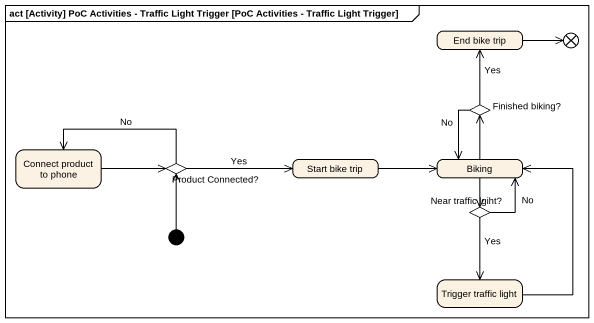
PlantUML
@startuml
mainframe act [Activity] PoC Activities - Traffic Light Trigger [PoC Activities - Traffic Light Trigger]
hide empty description
state "End bike trip" as End_bike_trip
state flowfinal1 <<end>>
state "Finished biking?" as Finished_biking <<choice>>
state "Connect product to phone" as Connect_product_to_phone
state "Product Connected?" as Product_Connected <<choice>>
state "Start bike trip" as Start_bike_trip
state Biking
state "Near traffic lgiht?" as Near_traffic_lgiht <<choice>>
state "Trigger traffic light" as Trigger_traffic_light
[*] -up-> Product_Connected
End_bike_trip -right-> flowfinal1
Finished_biking -up-> End_bike_trip : Yes
Finished_biking --> Biking : No
Connect_product_to_phone -right-> Product_Connected
Product_Connected -left-> Connect_product_to_phone : No
Product_Connected -right-> Start_bike_trip : Yes
Start_bike_trip -right-> Biking
Biking -up-> Finished_biking
Biking --> Near_traffic_lgiht
Near_traffic_lgiht -up-> Biking : No
Near_traffic_lgiht --> Trigger_traffic_light : Yes
Trigger_traffic_light -up-> Biking
@enduml
